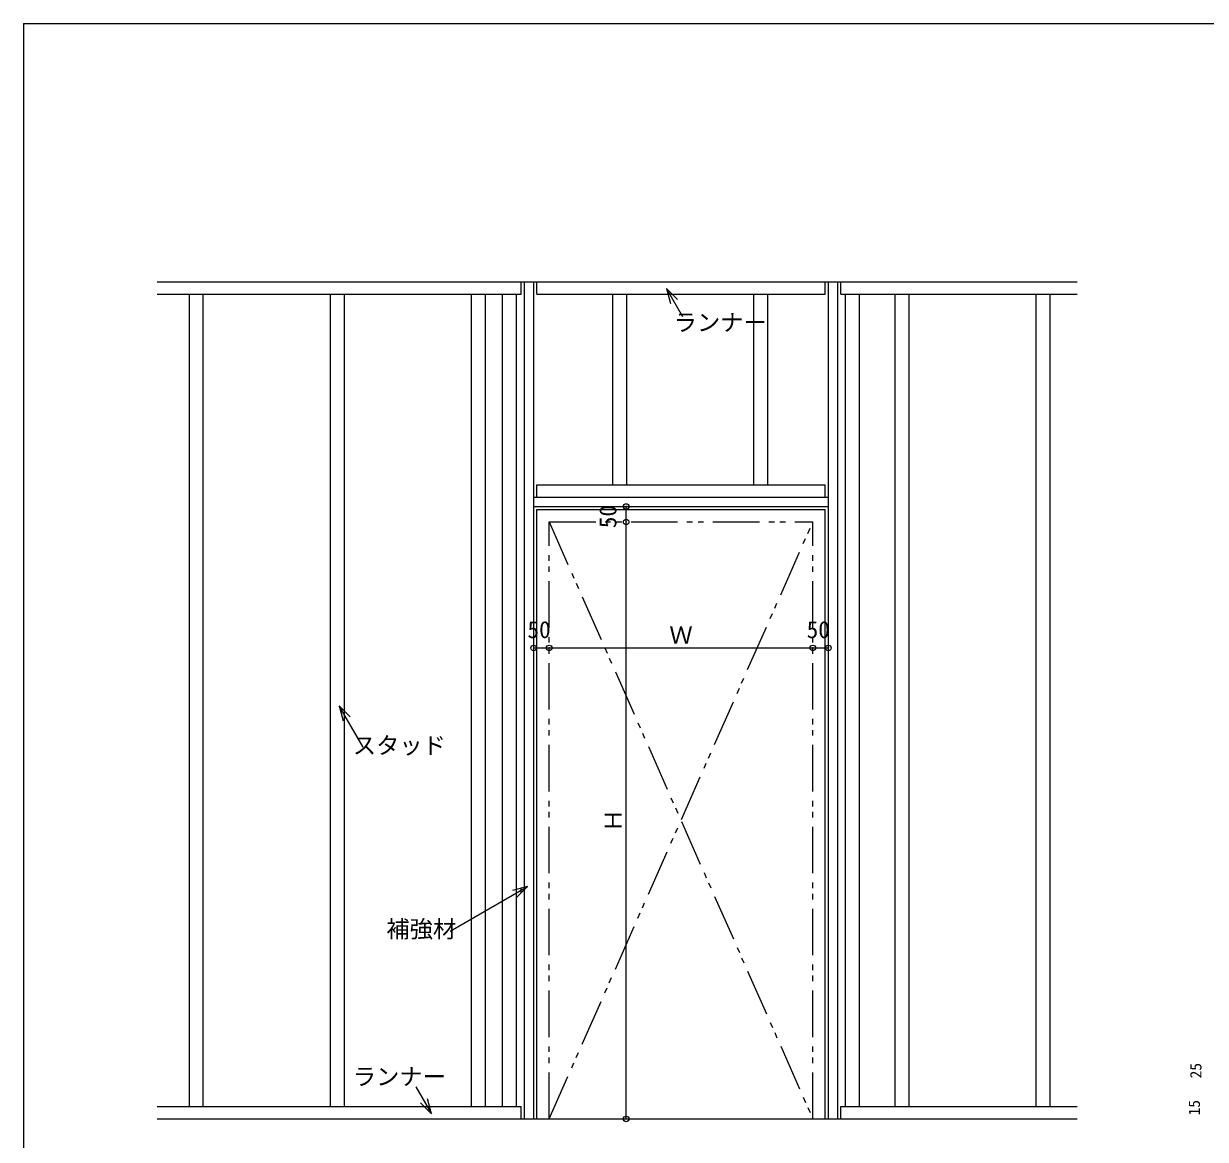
# Model space of a CAD drawing. Units: millimetres, scale not verified, with parts at other scales. Extents: x -4126 to 4124, y -2920 to 2852.
# Drawn here: x -4126 to -317, y -747 to 2852 of the extents above; entities that cross this region are included whole.
import ezdxf
from ezdxf.enums import TextEntityAlignment as Align

# ---------------------------------------------------------------- set-up
doc = ezdxf.new("R2010")
doc.units = ezdxf.units.MM
doc.header["$LTSCALE"] = 30
doc.header["$PDMODE"] = 32
doc.header["$PDSIZE"] = 18
doc.linetypes.add('DOUBLE_CHAIN1', pattern=[8.8, 5, -1, 0.6, -0.6, 0.6, -1])
for name, color, linetype in [('1-1_中線', 7, 'Continuous'), ('1-2_太線１', 2, 'Continuous'), ('1-5_寸法', 4, 'Continuous'), ('1-6_文字', 4, 'Continuous'), ('1-8_隠線', 4, 'DOUBLE_CHAIN1'), ('2-5_寸法', 4, 'Continuous'), ('2-6_文字', 3, 'Continuous'), ('F-3_太線２', 7, 'Continuous')]:
    doc.layers.add(name, color=color, linetype=linetype)
doc.styles.add('ＭＳ ゴシック', font='')
doc.styles.get('ＭＳ ゴシック').set_extended_font_data('MS Gothic')

msp = doc.modelspace()

# ---------------------------------------------------------------- linework, layer by layer
at = {"layer": '1-1_中線'}
for p, q in [((-3695.73, 2019.3), (-729.48, 2019.3)), ((-2521.83, 1979.3), (-2521.83, 2019.3)), ((-2511.83, -680.7), (-2511.83, 2019.3)), ((-2481.83, -680.7), (-2481.83, 2019.3)), ((-2471.83, 1979.3), (-2471.83, 2019.3)), ((-1541.83, 1979.3), (-1541.83, 2019.3)), ((-1531.83, -680.7), (-1531.83, 2019.3)), ((-1501.83, -680.7), (-1501.83, 2019.3)), ((-1491.83, 1979.3), (-1491.83, 2019.3)), ((-3695.73, 1979.3), (-2521.83, 1979.3)), ((-3591.83, -640.7), (-3591.83, 1979.3)), ((-3546.83, -640.7), (-3546.83, 1979.3)), ((-3136.83, -640.7), (-3136.83, 1979.3)), ((-3091.83, -640.7), (-3091.83, 1979.3)), ((-2681.83, -640.7), (-2681.83, 1979.3)), ((-2636.83, -640.7), (-2636.83, 1979.3)), ((-2581.83, -640.7), (-2581.83, 1979.3)), ((-2536.83, -640.7), (-2536.83, 1979.3)), ((-2471.83, 1979.3), (-1541.83, 1979.3)), ((-2226.83, 1364.3), (-2226.83, 1979.3)), ((-2181.83, 1364.3), (-2181.83, 1979.3)), ((-1771.83, 1364.3), (-1771.83, 1979.3)), ((-1726.83, 1364.3), (-1726.83, 1979.3)), ((-1491.83, 1979.3), (-729.48, 1979.3)), ((-1476.83, -640.7), (-1476.83, 1979.3)), ((-1431.83, -640.7), (-1431.83, 1979.3)), ((-1316.83, -640.7), (-1316.83, 1979.3)), ((-1271.83, -640.7), (-1271.83, 1979.3)), ((-861.83, -640.7), (-861.83, 1979.3)), ((-816.83, -640.7), (-816.83, 1979.3)), ((-2471.83, 1324.3), (-2471.83, 1364.3)), ((-2471.83, 1364.3), (-1541.83, 1364.3)), ((-1541.83, 1324.3), (-1541.83, 1364.3)), ((-2481.83, 1324.3), (-1531.83, 1324.3)), ((-2481.83, 1294.3), (-1531.83, 1294.3)), ((-1541.83, -680.7), (-1541.83, 1284.3)), ((-2521.83, 48.74), (-2521.83, 63.37)), ((-3695.73, -640.7), (-2521.83, -640.7)), ((-2521.83, -680.7), (-2521.83, -640.7)), ((-1491.83, -680.7), (-1491.83, -640.7)), ((-1491.83, -640.7), (-729.48, -640.7)), ((-3695.73, -680.7), (-2486.83, -680.7)), ((-1526.83, -680.7), (-729.48, -680.7))]:
    msp.add_line(p, q, dxfattribs=at)
msp.add_lwpolyline([(-2471.83, -680.7), (-2471.83, 1284.3), (-1541.83, 1284.3)], dxfattribs=at)
at = {"layer": '1-2_太線１'}
for p, q in [((-3695.73, 2019.3), (-729.48, 2019.3)), ((-3695.73, -680.7), (-729.48, -680.7))]:
    msp.add_line(p, q, dxfattribs=at)
at = {"layer": '1-5_寸法'}
for p, q in [((-2183.75, 1244.3), (-2183.75, 1294.3)), ((-2183.75, -680.7), (-2183.75, 1244.3)), ((-2481.83, 838.21), (-2431.83, 838.21)), ((-2431.83, 838.21), (-1581.83, 838.21)), ((-1581.83, 838.21), (-1531.83, 838.21))]:
    msp.add_line(p, q, dxfattribs=at)
at = {"layer": '1-5_寸法', "color": 7}
for p in [(-2183.75, 1294.3), (-2183.75, 1244.3), (-2481.83, 838.21), (-2431.83, 838.21), (-1581.83, 838.21), (-1531.83, 838.21)]:
    msp.add_point(p, dxfattribs=at)
at = {"layer": '1-5_寸法', "color": 3}
for p in [(-1581.83, 838.21), (-2183.75, -680.7)]:
    msp.add_point(p, dxfattribs=at)
at = {"layer": '1-6_文字'}
for p, q in [((-2053.52, 1997.32), (-2018.16, 1961.97)), ((-3108.9, 651.84), (-3073.54, 616.49)), ((-2501.85, 68.73), (-2550.14, 55.79)), ((-2811.2, -664.36), (-2846.55, -629.01))]:
    msp.add_line(p, q, dxfattribs=at)
for points in [[(-2000.79, 1906.01), (-2053.52, 1997.32), (-2040.57, 1949.03)], [(-3031.94, 518.56), (-3108.9, 651.84), (-3095.96, 603.55)], [(-2750.74, -74.97), (-2501.85, 68.73), (-2537.2, 33.37)], [(-2861.64, -576.99), (-2811.2, -664.36), (-2824.14, -616.07)]]:
    msp.add_lwpolyline(points, dxfattribs=at)
at = {"layer": '1-8_隠線'}
for p, q in [((-2431.83, 1244.3), (-1581.83, -680.7)), ((-2431.83, -680.7), (-1581.83, 1244.3)), ((-1581.83, -680.7), (-1581.83, 1244.3))]:
    msp.add_line(p, q, dxfattribs=at)
msp.add_lwpolyline([(-2431.83, -680.7), (-2431.83, 1244.3), (-1581.83, 1244.3)], dxfattribs=at)
at = {"layer": 'F-3_太線２', "color": 3}
for q in [(4124, 2851.5), (-4126, -2848.5)]:
    msp.add_line((-4126, 2851.5), q, dxfattribs=at)

# ---------------------------------------------------------------- texts
at = {"layer": '1-5_寸法', "style": 'ＭＳ ゴシック'}
for s, p in [('50', (-2198.75, 1224.3)), ('Ｈ', (-2181.25, 244.3))]:
    msp.add_text(s, height=54.99, rotation=90, dxfattribs=at).set_placement(p, align=Align.BOTTOM_LEFT)
for s, p in [('50', (-2501.83, 853.21)), ('50', (-1601.83, 853.21)), ('Ｗ', (-2044.33, 835.71))]:
    msp.add_text(s, height=54.99, dxfattribs=at).set_placement(p, align=Align.BOTTOM_LEFT)
at = {"layer": '1-6_文字', "style": 'ＭＳ ゴシック'}
for s, p in [('ランナー', (-2030.46, 1843.95)), ('スタッド', (-3064.79, 479.88)), ('補強材', (-2956.6, -112.4)), ('ランナー', (-3064.78, -588.21))]:
    msp.add_text(s, height=54.99, dxfattribs=at).set_placement(p, align=Align.BOTTOM_LEFT)
at = {"layer": '2-5_寸法', "style": 'ＭＳ ゴシック'}
msp.add_text('25', height=36.66, rotation=90, dxfattribs=at).set_placement((-318.1, -550.2), align=Align.BOTTOM_LEFT)
at = {"layer": '2-6_文字', "color": 4, "style": 'ＭＳ ゴシック'}
msp.add_text('15', height=36.66, rotation=90, dxfattribs=at).set_placement((-323.03, -669.58), align=Align.BOTTOM_LEFT)

doc.saveas('drawing.dxf')
